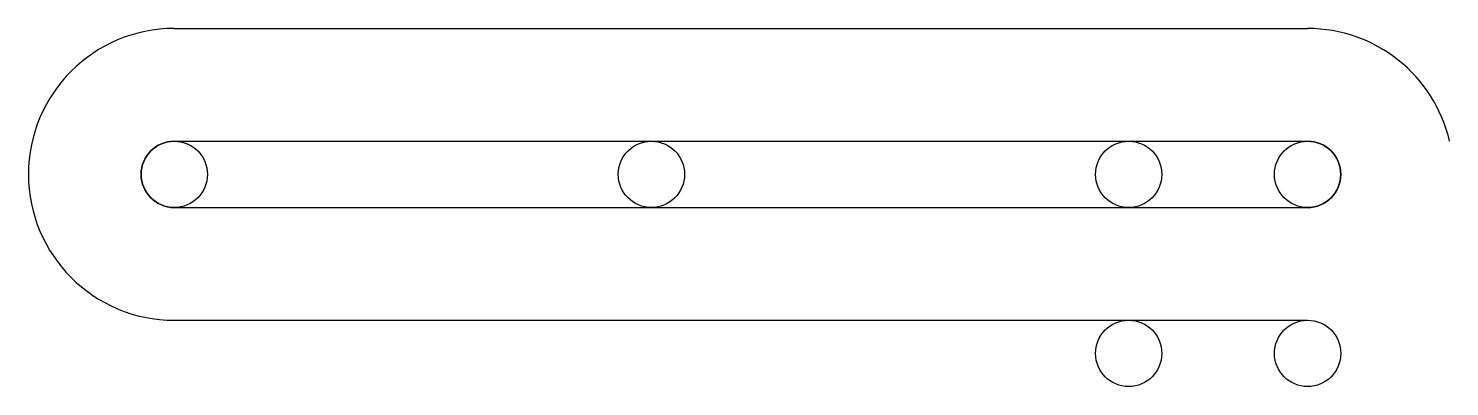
# Model space of a CAD drawing. Header units: millimetres. Extents: x 1985 to 5136, y 1737 to 3916.
# Drawn here: x 5114.84 to 5136.28, y 3910.88 to 3916.28 of the extents above.
import ezdxf

# ---------------------------------------------------------------- set-up
doc = ezdxf.new("R2010")
doc.units = ezdxf.units.MM
doc.layers.add('Columnas', color=3, linetype='Continuous')
doc.layers.add('Puente', color=6, linetype='Continuous')

msp = doc.modelspace()

# ---------------------------------------------------------------- linework, layer by layer
at = {"layer": 'Columnas'}
for centre in [(5117.036, 3914.083), (5124.236, 3914.083), (5131.436, 3914.083), (5134.136, 3914.083), (5131.436, 3911.383), (5134.136, 3911.383)]:
    msp.add_circle(centre, 0.5, dxfattribs=at)
at = {"layer": 'Puente'}
for p, q in [((5117.036, 3916.283), (5134.136, 3916.283)), ((5117.036, 3914.583), (5134.136, 3914.583)), ((5117.036, 3913.583), (5134.136, 3913.583)), ((5117.036, 3911.883), (5134.136, 3911.883))]:
    msp.add_line(p, q, dxfattribs=at)
for centre, radius, start, end in [((5117.036, 3914.083), 2.2, 90, 270), ((5134.136, 3914.083), 2.2, 13.1366, 90), ((5117.036, 3914.083), 0.5, 90, 270), ((5134.136, 3914.083), 0.5, 270, 90)]:
    msp.add_arc(centre, radius, start, end, dxfattribs=at)

doc.saveas('drawing.dxf')
